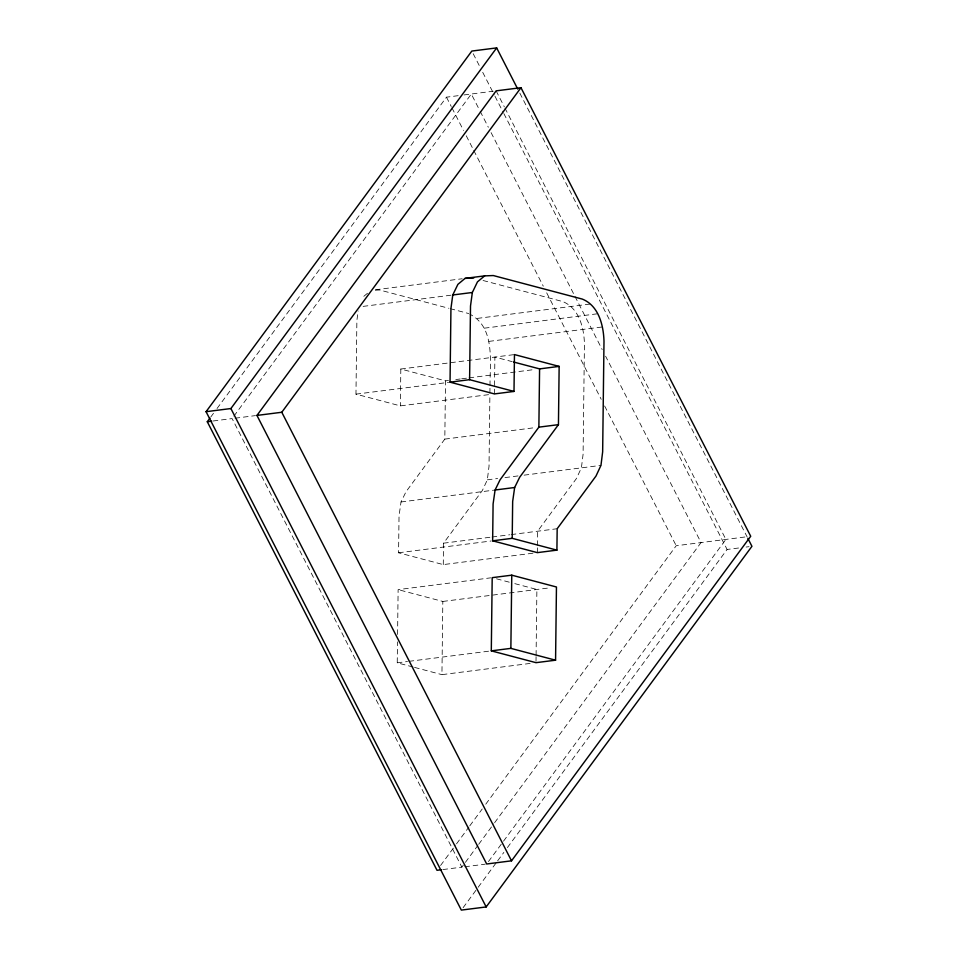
<?xml version="1.0" encoding="UTF-8"?>
<svg xmlns="http://www.w3.org/2000/svg" width="958" height="958" viewBox="0 0 958 958"><rect width="100%" height="100%" fill="white"/><g stroke="black" fill="none" stroke-linecap="round" stroke-linejoin="round"><path stroke-width="0.72" stroke-dasharray="4.79 3.59" d="M488.556 394.66L400.372 405.881L355.969 394.145L356.879 320.451L358.16 310.991M413.09 667.019L397.235 662.828L397.486 641.908M397.582 634.447L398.121 589.625L490.724 577.842M532.935 553.197L443.279 564.597L398.576 552.778L399.031 515.931L401.019 501.968L405.988 491.789L444.811 439.111L445.518 380.853L400.815 369.034L400.372 405.881M530.121 663.427L441.937 674.648L442.824 601.444L398.121 589.625M443.279 564.597L443.542 543.186L482.365 490.508L487.335 479.838L489.023 466.295L489.897 394.588M489.909 393.091L489.981 387.116M490.005 385.619C489.897 362.028 495.406 327.42 469.971 314.26M494.436 393.918L494.891 357.071L512.195 361.645M536.013 661.188L536.073 656.697M536.085 655.212L536.887 589.481L513.823 583.374M537.342 552.634L537.414 546.922M537.426 545.497L537.606 531.223L576.429 478.533L581.398 467.863L583.087 454.32L584.44 343.778C583.961 327.744 579.171 308.284 562.837 301.59L482.353 280.311M210.832 416.934L213.49 413.329M217.035 408.515L446.476 97.177L458.164 95.68M233.884 416.179L471.312 94.016L479.491 109.978M440.572 865.493L455.637 845.064M456.523 843.866L468.917 827.029M469.803 825.832L482.209 808.995M485.754 804.193L676.216 545.737L747.791 536.636M442.871 869.565L461.864 867.146L464.522 863.541M465.408 862.344L477.803 845.507M478.689 844.309L493.753 823.868M494.639 822.671L701.052 542.575L605.612 356.232M488.46 861.589L502.639 842.345M503.525 841.148L725.889 539.414L504.998 108.158M463.109 907.693L477.288 888.461M478.162 887.264L496.771 862.02M497.657 860.811L503.86 852.404M507.405 847.59L727.098 549.461L740.247 547.796M363.836 296.309L367.944 292.897M464.007 94.938L493.214 91.226M375.44 289.783L462.151 278.754M363.118 306.38L451.302 295.16M477.192 318.415L590.823 303.961M484.341 328.175L597.972 313.721M488.951 341.383L602.582 326.929M400.815 369.034L514.458 354.58M445.518 380.853L448.464 380.482M455.804 379.548L460.223 378.985M461.684 378.793L467.564 378.051M469.037 377.859L533.714 369.632M355.969 394.145L448.572 382.362M213.131 420.993L232.111 418.586L461.864 867.146M235.033 418.215L255.487 415.604M444.811 439.111L535.941 427.519M487.335 479.838L497.621 478.521M504.974 477.587L518.206 475.91M524.086 475.156L600.965 465.372M401.019 501.968L493.609 490.185M443.542 543.186L490.568 537.199M492.041 537.019L509.68 534.768M511.153 534.588L557.173 528.732M398.576 552.778L491.179 540.995M746.09 547.054L749.012 546.683M442.824 601.444L549.473 587.877M397.235 662.828L407.521 661.523M408.994 661.331L489.825 651.045M464.786 866.774L485.227 864.176M375.344 290.178L379.667 290.011L448.643 308.248M450.08 308.62L468.761 313.565M496.519 578.8L512.374 583.003M414.539 667.403L441.937 674.648M519.811 93.094L747.168 537.007M496.136 90.854L504.315 106.829M473.192 53.72L480.006 67.012M482.724 72.329L494.292 94.914M494.975 96.243L503.142 112.194M503.824 113.523L727.098 549.461M480.174 111.32L488.352 127.282M491.083 132.611L574.249 295.004M574.932 296.333L602.199 349.574M446.476 97.177L451.242 106.494M451.925 107.823L463.516 130.444M466.247 135.773L473.06 149.077M473.743 150.418L543.282 286.179M546.683 292.837L601.229 399.318M604.63 405.976L676.216 545.737"/><path stroke-width="1.44" d="M556.909 550.143L512.207 538.324L512.662 501.477L514.65 487.514L519.619 477.335L558.442 424.657L559.149 366.399L514.458 354.58L514.003 391.427L494.436 393.918L450.044 382.17L450.943 308.476L452.775 294.968L457.9 284.346L465.097 278.371L484.664 275.88L493.298 275.545L582.392 299.112C598.738 305.794 603.516 325.253 603.995 341.288L602.654 451.829L600.965 465.372L595.996 476.054L557.173 528.732L556.909 550.143L537.342 552.634L492.64 540.815L493.095 503.968L495.082 490.005L500.052 479.826L538.875 427.148L539.582 368.89L513.632 362.028M514.003 391.427L469.6 379.679L470.51 305.985L472.342 292.489L477.467 281.856L484.664 275.88M491.298 650.853L492.196 577.662L511.764 575.171L556.454 586.991L555.568 660.194L536.001 662.673L491.298 650.853L510.865 648.374L555.568 660.194M510.865 648.374L511.764 575.171M747.851 538.336L751.934 546.311L486.173 906.939L461.337 910.1L206.066 411.689L471.827 51.061L496.663 47.9L517.763 89.106M441.41 869.744L437.028 870.307L207.287 421.736L209.946 418.131M206.066 411.689L230.902 408.539L496.663 47.9M256.948 415.425L496.136 90.854L520.972 87.693L750.713 536.264L511.524 860.823L486.688 863.984L256.948 415.425L281.784 412.263L520.972 87.693M452.775 294.968L472.342 292.489M539.582 368.89L559.149 366.399M450.044 382.17L469.6 379.679M207.287 421.736L211.67 421.185M538.875 427.148L558.442 424.657M495.082 490.005L514.65 487.514M492.64 540.815L512.207 538.324M465.097 278.371L473.731 278.036M281.784 412.263L511.524 860.823M230.902 408.539L486.173 906.939"/></g></svg>
